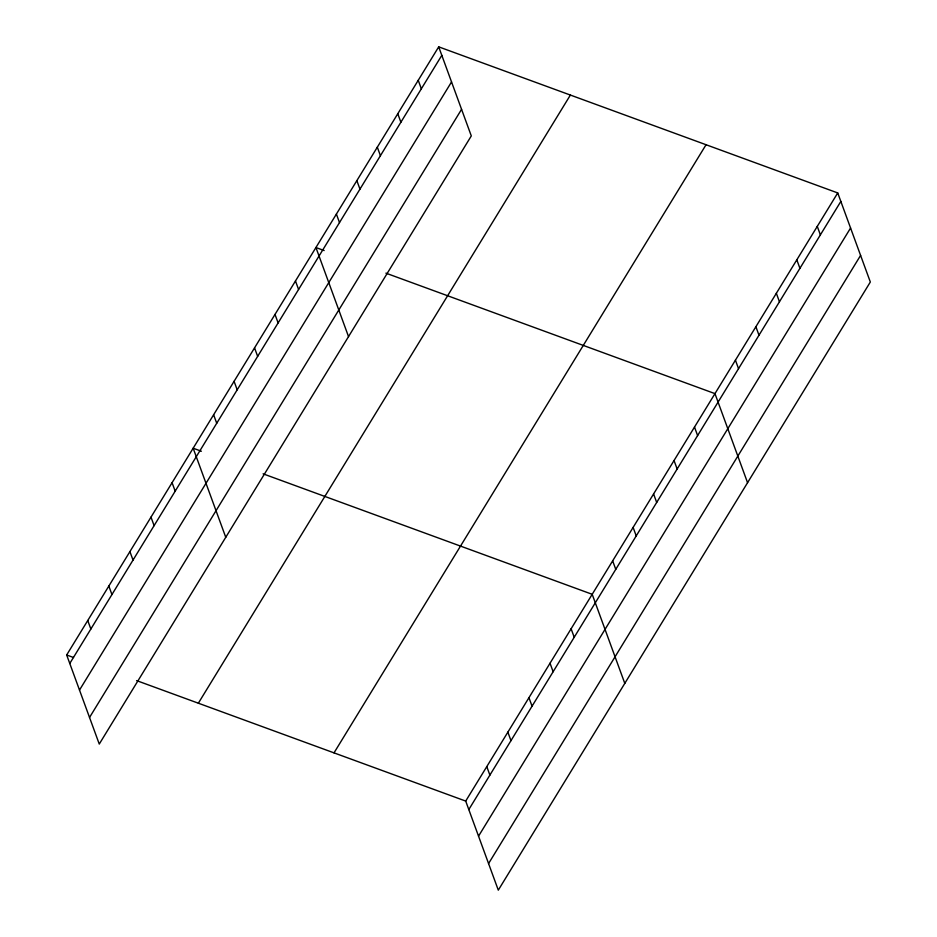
<?xml version="1.0" encoding="UTF-8"?>
<svg xmlns="http://www.w3.org/2000/svg" width="937" height="937" viewBox="0 0 937 937"><rect width="100%" height="100%" fill="white"/><g stroke="black" fill="none" stroke-linecap="round" stroke-linejoin="round"><path stroke-width="1.41" d="M438.703 46.85L471.299 135.924L99.263 744.06L66.668 654.986L438.703 46.85L837.737 192.94L870.332 282.014L498.297 890.15L465.701 801.076L136.615 680.602M69.771 663.478L441.807 55.342M79.504 690.065L451.54 81.929M89.53 717.473L461.566 109.336M198.351 703.195L570.387 95.059M334.017 752.868L706.053 144.731M465.701 801.076L837.737 192.94M468.805 809.568L840.84 201.432M478.538 836.155L850.573 228.019M488.564 863.563L860.599 255.414M324.155 250.554L315.933 247.532L348.529 336.606M385.892 273.147L714.966 393.622L747.562 482.696M201.385 451.236L193.163 448.226L225.758 537.299M263.11 473.829L592.196 594.304L624.792 683.378M66.668 654.986L73.519 657.505M817.275 226.391L820.379 234.871M796.813 259.83L799.917 268.322M776.351 293.281L779.455 301.773M755.89 326.732L758.993 335.223M735.428 360.171L738.532 368.663M694.504 427.073L697.608 435.564M674.043 460.524L677.146 469.004M653.581 493.963L656.685 502.455M633.119 527.414L636.223 535.905M612.657 560.865L615.761 569.356M418.242 80.301L421.345 88.792M397.78 113.74L400.884 122.232M571.113 628.774L574.217 637.265M377.318 147.191L380.422 155.683M550.031 663.232L553.135 671.724M356.856 180.642L359.96 189.133M528.948 697.69L532.052 706.182M336.395 214.093L339.499 222.573M507.866 732.148L510.97 740.64M486.783 766.618L489.887 775.11M295.471 280.983L298.575 289.474M275.01 314.434L278.113 322.925M254.548 347.873L257.652 356.365M234.086 381.324L237.19 389.815M213.624 414.775L216.728 423.266M172.08 482.684L175.184 491.175M150.998 517.142L154.101 525.634M129.915 551.6L133.019 560.092M108.833 586.07L111.936 594.55M87.75 620.528L90.854 629.02"/></g></svg>
